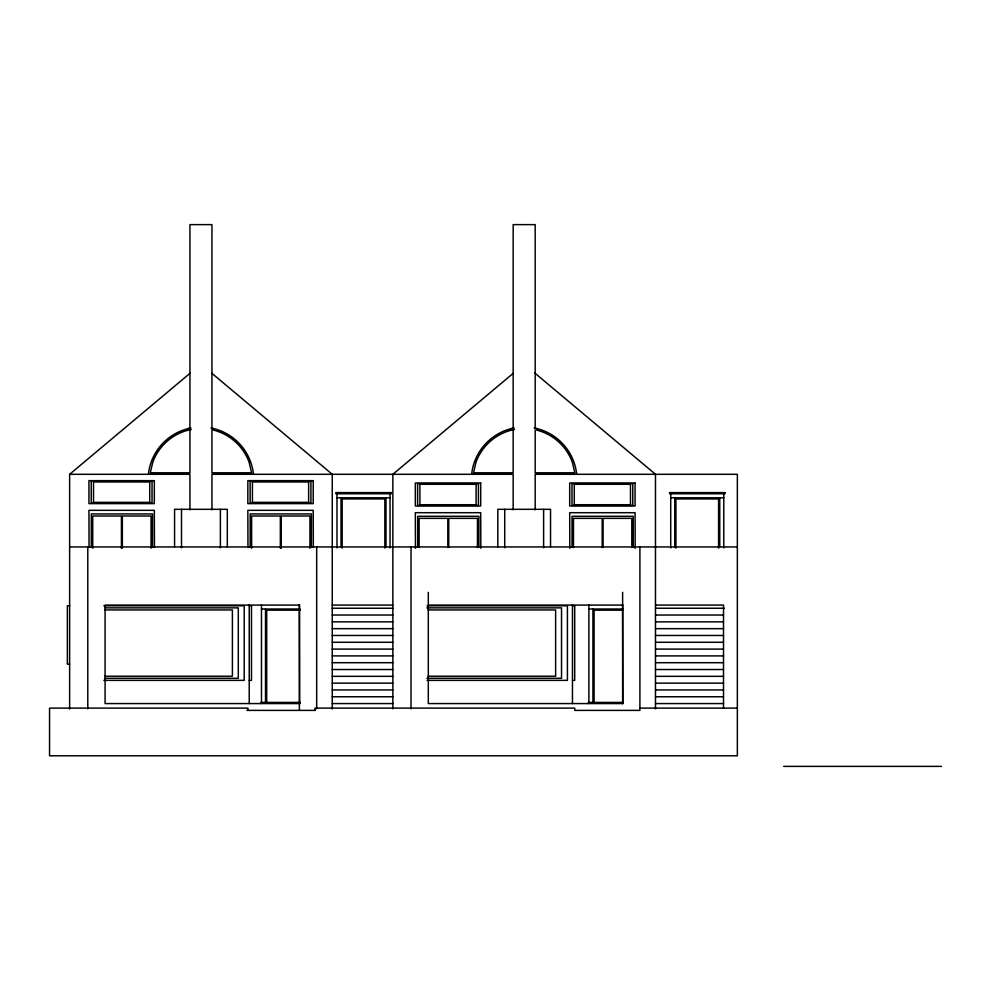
<?xml version="1.0" encoding="UTF-8"?>
<svg xmlns="http://www.w3.org/2000/svg" width="991" height="991" viewBox="0 0 991 991"><rect width="100%" height="100%" fill="white"/><g stroke="black" fill="none" stroke-linecap="round" stroke-linejoin="round"><path stroke-width="1.49" d="M69.63 709.023L69.63 474.305L190.309 373.037M513.536 373.037L392.857 474.305L392.857 708.838M188.166 428.595L189.938 428.372L189.938 224.623L211.95 224.623L211.95 472.794L251.565 472.794L249.137 462.289A51.284 51.284 0 0 0 213.35 430.069M511.393 428.595L513.165 428.372L513.165 224.623L535.177 224.623L535.177 428.372L536.949 428.595M69.63 474.305L189.938 474.305L189.938 509.845M336.99 497.779L390.033 497.779M670.721 497.779L723.777 497.779M69.63 546.945L737.354 546.945M299.393 605.08L105.083 605.08L105.083 703.573L300.05 703.573M332.258 605.08L392.857 605.08M428.31 605.08L622.621 605.08M655.485 605.08L723.517 605.08L723.517 708.107M69.63 605.798L67.376 605.798L67.376 664.168L69.63 664.168M103.857 605.798L244.195 605.798L244.195 680.359L103.857 680.359M249.224 605.798L251.479 605.798L251.479 680.359L249.224 680.359M427.084 605.798L567.422 605.798L567.422 680.359L427.084 680.359M572.464 605.798L574.706 605.798L574.706 680.359L572.464 680.359M105.207 607.867L238.298 607.867L238.298 678.29L105.207 678.29M426.898 607.867L561.525 607.867L561.525 678.29L426.898 678.29M332.258 608.239L392.857 608.239M655.485 608.239L724.347 608.239M261.475 609.019L300 609.019M588.889 609.019L622.905 609.019M104.811 609.948L232.402 609.948L232.402 676.221L104.811 676.221M428.038 609.948L555.629 609.948L555.629 676.221L428.038 676.221M300.199 610.171L266.666 610.171L266.666 702.421M623.029 610.171L594.08 610.171L594.08 702.421M332.258 615.039L392.857 615.039M655.485 615.039L723.455 615.039M332.258 621.852L392.857 621.852M655.485 621.852L723.455 621.852M332.258 628.666L392.857 628.666M655.485 628.666L723.455 628.666M332.258 635.466L392.857 635.466M655.485 635.466L723.455 635.466M332.258 642.279L392.857 642.279M655.485 642.279L723.455 642.279M332.258 649.093L392.857 649.093M655.485 649.093L723.455 649.093M332.258 655.906L392.857 655.906M655.485 655.906L723.455 655.906M332.258 662.706L392.857 662.706M655.485 662.706L723.455 662.706M332.258 669.52L392.857 669.52M655.485 669.52L723.455 669.52M332.258 676.333L392.857 676.333M655.485 676.333L723.455 676.333M332.258 683.146L392.857 683.146M655.485 683.146L723.455 683.146M332.258 689.947L392.857 689.947M655.485 689.947L723.455 689.947M332.258 696.76L392.857 696.76M655.485 696.76L723.455 696.76M300.199 702.421L260.906 702.421L260.906 703.573M623.029 702.421L588.32 702.421L588.32 703.573M332.258 703.573L392.857 703.573M622.943 703.573L428.31 703.573L428.31 592.345M655.485 703.573L723.517 703.573M639.913 708.107L737.354 708.107M246.883 710.386L315.249 710.386M783.683 766.377L941.45 766.377M211.95 428.372L213.722 428.595M534.806 373.037L655.485 474.305L655.485 708.838M211.579 373.037L332.258 474.305L332.258 709.023M635.181 548.283L635.07 512.694L569.689 512.694L569.813 548.283M622.645 604.696L622.844 703.573M480.833 548.283L480.709 512.694L415.328 512.694L415.452 548.283M313.342 547.478L313.218 510.328L247.837 510.328L247.973 547.478M299.616 703.573L299.418 604.696L299.393 710.386M154.447 547.478L154.323 510.328L88.942 510.328L89.066 547.478M723.777 492.601L723.777 547.887M719.739 497.779L719.739 546.784M718.586 548.134L718.586 498.944L675.912 498.944L675.912 548.134M674.76 497.779L674.76 546.784M670.721 492.601L670.721 547.887M639.913 546.945L639.913 710.386L574.755 710.386L574.755 708.107L314.952 708.107L314.952 710.386M633.237 546.772L633.237 516.299L572.042 516.299L572.042 546.772M631.8 547.515L631.8 518.355L603.098 518.355L603.098 547.515M622.621 592.345L622.621 703.573M602.181 547.515L602.181 518.355L573.479 518.355L573.479 547.515M592.928 609.019L592.928 702.421M588.889 604.981L588.889 702.421M572.464 604.696L572.464 703.573M550.538 546.945L550.538 509.312L497.804 509.312L497.804 546.945M543.613 509.312L543.613 547.75M535.177 429.908L535.177 472.794L574.792 472.794L572.364 462.289A51.284 51.284 0 0 0 536.577 430.069M535.177 509.845L535.177 474.305L737.354 474.305L737.354 755.786L49.55 755.786L49.55 708.107L247.886 708.107L247.886 710.386M513.165 429.908L513.165 472.794L473.549 472.794L475.977 462.289A51.284 51.284 0 0 1 514.465 429.475M513.165 509.845L513.165 474.305L211.95 474.305L211.95 509.845M504.729 509.312L504.729 547.75M478.888 546.772L478.888 516.299L417.682 516.299L417.682 546.772M477.451 547.515L477.451 518.355L448.737 518.355L448.737 547.515M447.821 547.515L447.821 518.355L419.119 518.355L419.119 547.515M411.017 546.945L411.017 708.838M390.033 492.601L390.033 547.887M385.995 497.779L385.995 546.784M384.842 548.134L384.842 498.944L342.18 498.944L342.18 548.134M341.028 497.779L341.028 546.784M336.99 492.601L336.99 547.887M316.686 546.945L316.686 708.838M311.397 547.466L311.397 513.933L250.19 513.933L250.19 547.466M309.96 548.221L309.96 516.001L281.258 516.001L281.258 548.221M280.342 548.221L280.342 516.001L251.627 516.001L251.627 548.221M265.514 609.019L265.514 702.421M261.475 604.981L261.475 702.421M249.224 604.696L249.224 703.573M227.311 546.945L227.311 509.312L174.577 509.312L174.577 546.945M220.386 509.312L220.386 547.75M189.938 429.908L189.938 472.794L150.322 472.794L152.75 462.289A51.284 51.284 0 0 1 191.238 429.475M181.502 509.312L181.502 547.75M152.503 547.466L152.503 513.933L91.296 513.933L91.296 547.466M151.066 548.221L151.066 516.001L122.351 516.001L122.351 548.221M121.435 548.221L121.435 516.001L92.733 516.001L92.733 548.221M87.79 546.945L87.79 708.838M148.415 474.305A52.808 52.808 0 0 1 190.953 427.976M210.934 427.976A52.808 52.808 0 0 1 253.461 474.305M471.642 474.305A52.808 52.808 0 0 1 514.18 427.976M534.161 427.976A52.808 52.808 0 0 1 576.688 474.305M154.323 480.647L88.942 480.647L88.942 503.626L154.323 503.626L154.323 480.647M313.218 480.647L247.837 480.647L247.837 503.626L313.218 503.626L313.218 480.647M152.032 481.292L91.234 481.292L91.234 502.982L152.032 502.982L152.032 481.292M310.926 481.292L250.141 481.292L250.141 502.982L310.926 502.982L310.926 481.292M149.728 481.923L93.526 481.923L93.526 502.35L149.728 502.35L149.728 481.923M308.635 481.923L252.432 481.923L252.432 502.35L308.635 502.35L308.635 481.923M480.709 483.013L415.328 483.013L415.328 505.992L480.709 505.992L480.709 483.013M635.07 483.013L569.689 483.013L569.689 505.992L635.07 505.992L635.07 483.013M478.418 483.658L417.62 483.658L417.62 505.348L478.418 505.348L478.418 483.658M632.766 483.658L571.98 483.658L571.98 505.348L632.766 505.348L632.766 483.658M476.114 484.289L419.911 484.289L419.911 504.716L476.114 504.716L476.114 484.289M630.474 484.289L574.272 484.289L574.272 504.716L630.474 504.716L630.474 484.289M391.185 492.601L335.838 492.601L335.838 493.753L391.185 493.753L391.185 492.601M724.929 492.601L669.569 492.601L669.569 493.753L724.929 493.753L724.929 492.601"/></g></svg>
